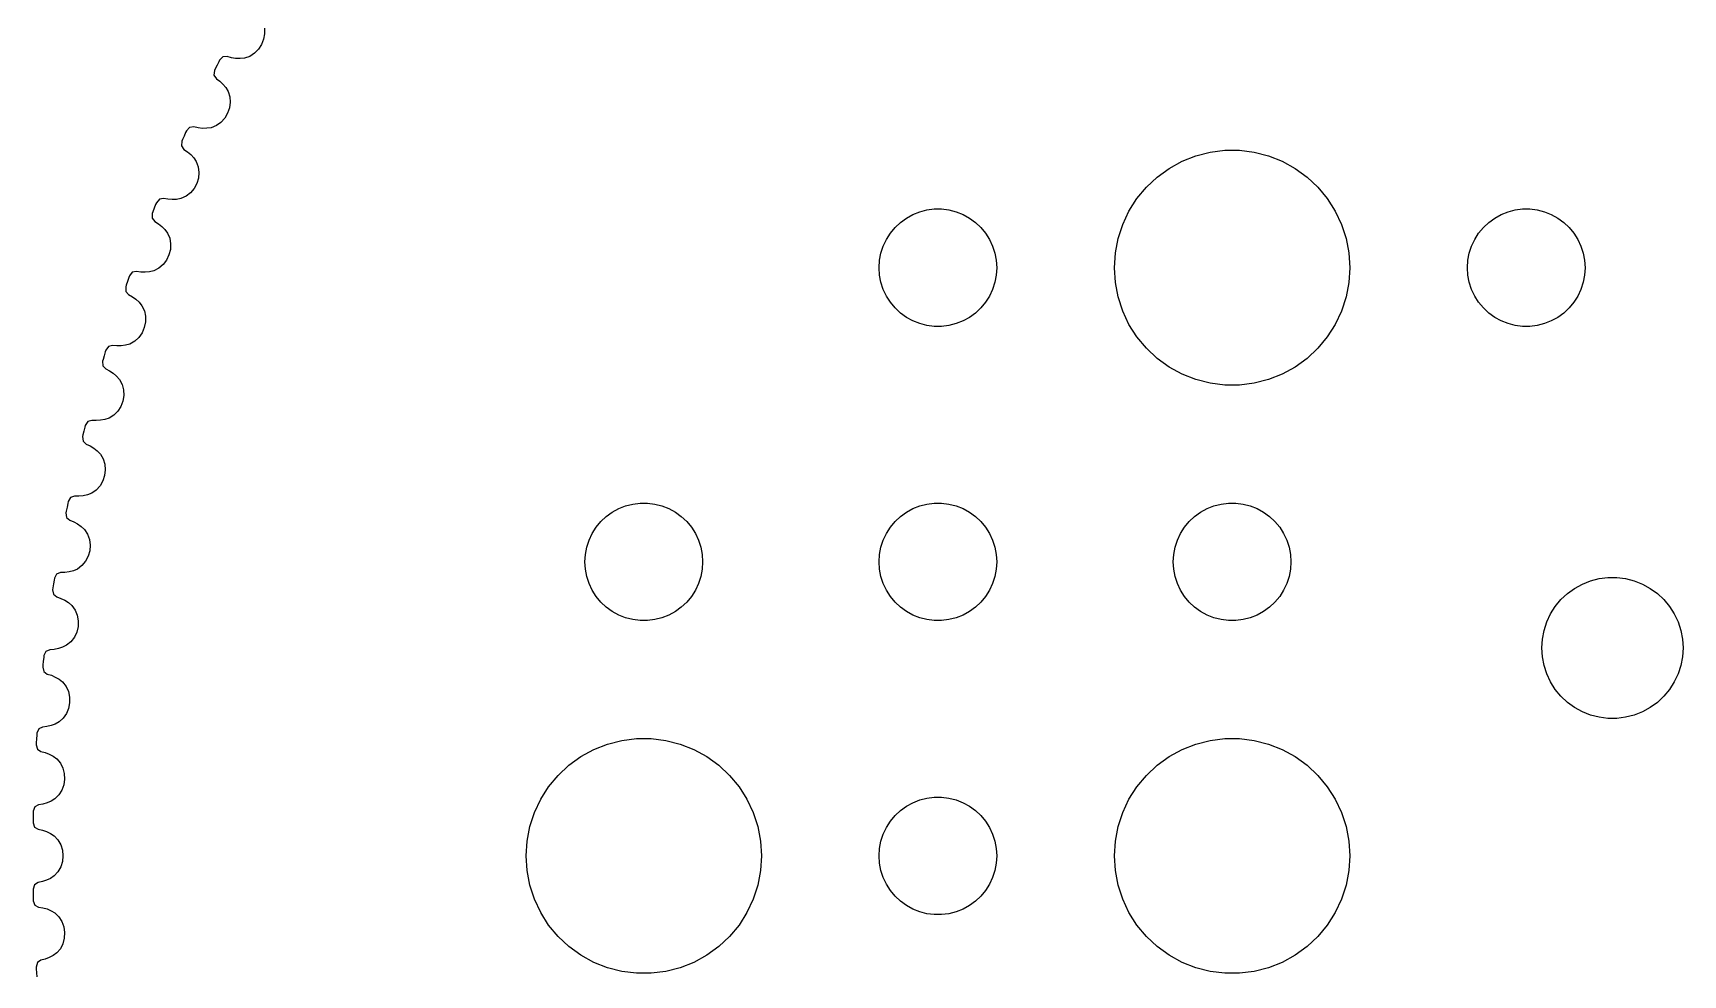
# Model space of a CAD drawing. Header units: metres. Extents: x -45.6 to 45.6, y -45.6 to 45.6.
# Drawn here: x -45.57 to -3.5, y -3.04 to 20.99 of the extents above; entities that cross this region are included whole.
import ezdxf

# ---------------------------------------------------------------- set-up
doc = ezdxf.new("R2010")
doc.units = ezdxf.units.M

msp = doc.modelspace()

# ---------------------------------------------------------------- linework, layer by layer
for p, q in [((-39.6728, 21.1103), (-39.6679, 20.9673)), ((-39.7472, 20.6911), (-39.8266, 20.5698)), ((-39.6934, 20.8257), (-39.7472, 20.6911)), ((-39.6679, 20.9673), (-39.6934, 20.8257)), ((-40.8377, 20.2498), (-40.8818, 20.1607)), ((-40.8164, 20.2927), (-40.8377, 20.2498)), ((-40.7315, 20.3753), (-40.8164, 20.2927)), ((-40.6228, 20.3821), (-40.7315, 20.3753)), ((-40.5167, 20.3521), (-40.6228, 20.3821)), ((-40.4075, 20.3354), (-40.5167, 20.3521)), ((-40.2959, 20.3316), (-40.4075, 20.3354)), ((-40.183, 20.3407), (-40.2959, 20.3316)), ((-40.0479, 20.3897), (-40.183, 20.3407)), ((-39.928, 20.4677), (-40.0479, 20.3897)), ((-39.8266, 20.5698), (-39.928, 20.4677)), ((-40.9467, 20.0284), (-40.9605, 19.9109)), ((-40.9605, 19.9109), (-40.8997, 19.8204)), ((-40.9257, 20.0714), (-40.9467, 20.0284)), ((-40.8818, 20.1607), (-40.9257, 20.0714)), ((-40.8997, 19.8204), (-40.8114, 19.7545)), ((-40.8114, 19.7545), (-40.7316, 19.6781)), ((-40.7316, 19.6781), (-40.6607, 19.5919)), ((-40.6607, 19.5919), (-40.5992, 19.4966)), ((-40.5992, 19.4966), (-40.5558, 19.3597)), ((-40.5558, 19.3597), (-40.5447, 19.2171)), ((-40.6119, 18.9376), (-40.686, 18.813)), ((-40.564, 19.0745), (-40.6119, 18.9376)), ((-40.5447, 19.2171), (-40.564, 19.0745)), ((-41.5815, 18.5792), (-41.6627, 18.493)), ((-41.4732, 18.5907), (-41.5815, 18.5792)), ((-41.3659, 18.5654), (-41.4732, 18.5907)), ((-41.256, 18.5535), (-41.3659, 18.5654)), ((-41.1444, 18.5546), (-41.256, 18.5535)), ((-41.032, 18.5686), (-41.1444, 18.5546)), ((-40.8992, 18.6234), (-41.032, 18.5686)), ((-40.7828, 18.7065), (-40.8992, 18.6234)), ((-40.686, 18.813), (-40.7828, 18.7065)), ((-41.7814, 18.2233), (-41.79, 18.1053)), ((-41.79, 18.1053), (-41.7254, 18.0175)), ((-41.7622, 18.2672), (-41.7814, 18.2233)), ((-41.7223, 18.3582), (-41.7622, 18.2672)), ((-41.6821, 18.4492), (-41.7223, 18.3582)), ((-41.6627, 18.493), (-41.6821, 18.4492)), ((-41.7254, 18.0175), (-41.6342, 17.9556)), ((-41.6342, 17.9556), (-41.5511, 17.8827)), ((-41.5511, 17.8827), (-41.4766, 17.7997)), ((-41.4766, 17.7997), (-41.411, 17.7072)), ((-41.411, 17.7072), (-41.3617, 17.5722)), ((-16.6075, 17.533), (-16.2773, 17.7145)), ((-16.2773, 17.7145), (-15.927, 17.8532)), ((-15.927, 17.8532), (-15.5621, 17.9469)), ((-15.5621, 17.9469), (-15.1884, 17.9941)), ((-15.1884, 17.9941), (-14.8116, 17.9941)), ((-14.8116, 17.9941), (-14.4379, 17.9469)), ((-14.4379, 17.9469), (-14.0729, 17.8532)), ((-14.0729, 17.8532), (-13.7227, 17.7145)), ((-13.7227, 17.7145), (-13.3925, 17.533)), ((-41.3574, 17.287), (-41.3993, 17.1481)), ((-41.3617, 17.5722), (-41.3444, 17.4303)), ((-41.3444, 17.4303), (-41.3574, 17.287)), ((-17.1869, 17.0536), (-16.9123, 17.3115)), ((-16.9123, 17.3115), (-16.6075, 17.533)), ((-13.3925, 17.533), (-13.0877, 17.3115)), ((-13.0877, 17.3115), (-12.8131, 17.0536)), ((-41.5599, 16.9098), (-41.6726, 16.8217)), ((-41.4679, 17.0204), (-41.5599, 16.9098)), ((-41.3993, 17.1481), (-41.4679, 17.0204)), ((-17.427, 16.7634), (-17.1869, 17.0536)), ((-12.8131, 17.0536), (-12.5729, 16.7634)), ((-42.5193, 16.4281), (-42.5365, 16.3835)), ((-42.4834, 16.5209), (-42.5193, 16.4281)), ((-42.4472, 16.6135), (-42.4834, 16.5209)), ((-42.4297, 16.6581), (-42.4472, 16.6135)), ((-42.3523, 16.7478), (-42.4297, 16.6581)), ((-42.2446, 16.764), (-42.3523, 16.7478)), ((-42.1364, 16.7434), (-42.2446, 16.764)), ((-42.026, 16.7362), (-42.1364, 16.7434)), ((-41.9146, 16.7422), (-42.026, 16.7362)), ((-41.8028, 16.7611), (-41.9146, 16.7422)), ((-41.6726, 16.8217), (-41.8028, 16.7611)), ((-23.1387, 16.3572), (-22.9635, 16.4266)), ((-22.9635, 16.4266), (-22.7811, 16.4734)), ((-22.7811, 16.4734), (-22.5942, 16.497)), ((-22.5942, 16.497), (-22.4058, 16.497)), ((-22.4058, 16.497), (-22.2189, 16.4734)), ((-22.2189, 16.4734), (-22.0365, 16.4266)), ((-22.0365, 16.4266), (-21.8613, 16.3572)), ((-17.7893, 16.1044), (-17.6289, 16.4453)), ((-17.6289, 16.4453), (-17.427, 16.7634)), ((-12.5729, 16.7634), (-12.3711, 16.4453)), ((-12.3711, 16.4453), (-12.2107, 16.1044)), ((-8.13866, 16.3572), (-7.96352, 16.4266)), ((-7.96352, 16.4266), (-7.78107, 16.4734)), ((-7.78107, 16.4734), (-7.59418, 16.497)), ((-7.59418, 16.497), (-7.40581, 16.497)), ((-7.40581, 16.497), (-7.21892, 16.4734)), ((-7.21892, 16.4734), (-7.03647, 16.4266)), ((-7.03647, 16.4266), (-6.86133, 16.3572)), ((-42.5365, 16.3835), (-42.54, 16.2652)), ((-42.54, 16.2652), (-42.4716, 16.1803)), ((-42.4716, 16.1803), (-42.3778, 16.1224)), ((-42.3778, 16.1224), (-42.2916, 16.0533)), ((-42.2916, 16.0533), (-42.2135, 15.9736)), ((-23.7135, 15.8817), (-23.5934, 16.0268)), ((-23.5934, 16.0268), (-23.4561, 16.1558)), ((-23.4561, 16.1558), (-23.3037, 16.2665)), ((-23.3037, 16.2665), (-23.1387, 16.3572)), ((-21.8613, 16.3572), (-21.6963, 16.2665)), ((-21.6963, 16.2665), (-21.5439, 16.1558)), ((-21.5439, 16.1558), (-21.4065, 16.0268)), ((-21.4065, 16.0268), (-21.2865, 15.8817)), ((-17.9057, 15.7461), (-17.7893, 16.1044)), ((-12.2107, 16.1044), (-12.0942, 15.7461)), ((-8.71352, 15.8817), (-8.59344, 16.0268)), ((-8.59344, 16.0268), (-8.45613, 16.1558)), ((-8.45613, 16.1558), (-8.30373, 16.2665)), ((-8.30373, 16.2665), (-8.13866, 16.3572)), ((-6.86133, 16.3572), (-6.69626, 16.2665)), ((-6.69626, 16.2665), (-6.54385, 16.1558)), ((-6.54385, 16.1558), (-6.40654, 16.0268)), ((-6.40654, 16.0268), (-6.28647, 15.8817)), ((-42.2135, 15.9736), (-42.1439, 15.884)), ((-42.1439, 15.884), (-42.0888, 15.7513)), ((-42.0888, 15.7513), (-42.0653, 15.6102)), ((-42.0653, 15.6102), (-42.0721, 15.4665)), ((-23.8947, 15.5522), (-23.8145, 15.7226)), ((-23.8145, 15.7226), (-23.7135, 15.8817)), ((-21.2865, 15.8817), (-21.1855, 15.7226)), ((-21.1855, 15.7226), (-21.1053, 15.5522)), ((-17.9763, 15.376), (-17.9057, 15.7461)), ((-12.0942, 15.7461), (-12.0237, 15.376)), ((-8.89465, 15.5522), (-8.81445, 15.7226)), ((-8.81445, 15.7226), (-8.71352, 15.8817)), ((-6.28647, 15.8817), (-6.18553, 15.7226)), ((-6.18553, 15.7226), (-6.10533, 15.5522)), ((-42.1708, 15.1954), (-42.258, 15.0809)), ((-42.1079, 15.326), (-42.1708, 15.1954)), ((-42.0721, 15.4665), (-42.1079, 15.326)), ((-24, 15), (-23.9882, 15.188)), ((-23.9882, 15.188), (-23.9529, 15.373)), ((-23.9529, 15.373), (-23.8947, 15.5522)), ((-21.1053, 15.5522), (-21.0471, 15.373)), ((-21.0471, 15.373), (-21.0118, 15.188)), ((-21.0118, 15.188), (-21, 15)), ((-18, 15), (-17.9763, 15.376)), ((-12.0237, 15.376), (-12, 15)), ((-9, 15), (-8.98816, 15.188)), ((-8.98816, 15.188), (-8.95287, 15.373)), ((-8.95287, 15.373), (-8.89465, 15.5522)), ((-6.10533, 15.5522), (-6.04712, 15.373)), ((-6.04712, 15.373), (-6.01183, 15.188)), ((-6.01183, 15.188), (-6, 15)), ((-43.1315, 14.7462), (-43.1636, 14.6521)), ((-43.116, 14.7914), (-43.1315, 14.7462)), ((-43.0425, 14.8844), (-43.116, 14.7914)), ((-42.9356, 14.9053), (-43.0425, 14.8844)), ((-42.8266, 14.8895), (-42.9356, 14.9053)), ((-42.7161, 14.8872), (-42.8266, 14.8895)), ((-42.605, 14.898), (-42.7161, 14.8872)), ((-42.4942, 14.9218), (-42.605, 14.898)), ((-42.3667, 14.988), (-42.4942, 14.9218)), ((-42.258, 15.0809), (-42.3667, 14.988)), ((-23.9882, 14.812), (-24, 15)), ((-23.9529, 14.627), (-23.9882, 14.812)), ((-21.0118, 14.812), (-21.0471, 14.627)), ((-21, 15), (-21.0118, 14.812)), ((-17.9763, 14.624), (-18, 15)), ((-12, 15), (-12.0237, 14.624)), ((-8.98816, 14.812), (-9, 15)), ((-8.95287, 14.627), (-8.98816, 14.812)), ((-6.01183, 14.812), (-6.04712, 14.627)), ((-6, 15), (-6.01183, 14.812)), ((-43.1954, 14.5578), (-43.2106, 14.5125)), ((-43.2106, 14.5125), (-43.209, 14.3941)), ((-43.209, 14.3941), (-43.1369, 14.3123)), ((-43.1636, 14.6521), (-43.1954, 14.5578)), ((-43.1369, 14.3123), (-43.0407, 14.2586)), ((-23.8947, 14.4478), (-23.9529, 14.627)), ((-23.8145, 14.2774), (-23.8947, 14.4478)), ((-21.1053, 14.4478), (-21.1855, 14.2774)), ((-21.0471, 14.627), (-21.1053, 14.4478)), ((-17.9057, 14.2539), (-17.9763, 14.624)), ((-12.0237, 14.624), (-12.0942, 14.2539)), ((-8.89465, 14.4478), (-8.95287, 14.627)), ((-8.81445, 14.2774), (-8.89465, 14.4478)), ((-6.10533, 14.4478), (-6.18553, 14.2774)), ((-6.04712, 14.627), (-6.10533, 14.4478)), ((-43.0407, 14.2586), (-42.9516, 14.1933)), ((-42.9516, 14.1933), (-42.8701, 14.117)), ((-42.8701, 14.117), (-42.7967, 14.0306)), ((-42.7967, 14.0306), (-42.7358, 13.9004)), ((-42.7358, 13.9004), (-42.7062, 13.7605)), ((-23.7135, 14.1183), (-23.8145, 14.2774)), ((-23.5934, 13.9732), (-23.7135, 14.1183)), ((-23.4561, 13.8442), (-23.5934, 13.9732)), ((-21.4065, 13.9732), (-21.5439, 13.8442)), ((-21.2865, 14.1183), (-21.4065, 13.9732)), ((-21.1855, 14.2774), (-21.2865, 14.1183)), ((-17.7893, 13.8956), (-17.9057, 14.2539)), ((-17.6289, 13.5547), (-17.7893, 13.8956)), ((-12.2107, 13.8956), (-12.3711, 13.5547)), ((-12.0942, 14.2539), (-12.2107, 13.8956)), ((-8.71352, 14.1183), (-8.81445, 14.2774)), ((-8.59344, 13.9732), (-8.71352, 14.1183)), ((-8.45613, 13.8442), (-8.59344, 13.9732)), ((-6.40654, 13.9732), (-6.54385, 13.8442)), ((-6.28647, 14.1183), (-6.40654, 13.9732)), ((-6.18553, 14.2774), (-6.28647, 14.1183)), ((-42.7363, 13.4747), (-42.7935, 13.3414)), ((-42.7067, 13.6167), (-42.7363, 13.4747)), ((-42.7062, 13.7605), (-42.7067, 13.6167)), ((-23.3037, 13.7335), (-23.4561, 13.8442)), ((-23.1387, 13.6427), (-23.3037, 13.7335)), ((-22.9635, 13.5734), (-23.1387, 13.6427)), ((-22.7811, 13.5266), (-22.9635, 13.5734)), ((-22.5942, 13.5029), (-22.7811, 13.5266)), ((-22.4058, 13.5029), (-22.5942, 13.5029)), ((-22.2189, 13.5266), (-22.4058, 13.5029)), ((-22.0365, 13.5734), (-22.2189, 13.5266)), ((-21.8613, 13.6427), (-22.0365, 13.5734)), ((-21.6963, 13.7335), (-21.8613, 13.6427)), ((-21.5439, 13.8442), (-21.6963, 13.7335)), ((-17.427, 13.2366), (-17.6289, 13.5547)), ((-12.3711, 13.5547), (-12.5729, 13.2366)), ((-8.30373, 13.7335), (-8.45613, 13.8442)), ((-8.13866, 13.6427), (-8.30373, 13.7335)), ((-7.96352, 13.5734), (-8.13866, 13.6427)), ((-7.78107, 13.5266), (-7.96352, 13.5734)), ((-7.59418, 13.5029), (-7.78107, 13.5266)), ((-7.40581, 13.5029), (-7.59418, 13.5029)), ((-7.21892, 13.5266), (-7.40581, 13.5029)), ((-7.03647, 13.5734), (-7.21892, 13.5266)), ((-6.86133, 13.6427), (-7.03647, 13.5734)), ((-6.69626, 13.7335), (-6.86133, 13.6427)), ((-6.54385, 13.8442), (-6.69626, 13.7335)), ((-43.1046, 13.054), (-43.2142, 13.0254)), ((-42.9801, 13.1257), (-43.1046, 13.054)), ((-42.8756, 13.2233), (-42.9801, 13.1257)), ((-42.7935, 13.3414), (-42.8756, 13.2233)), ((-17.1869, 12.9464), (-17.427, 13.2366)), ((-12.5729, 13.2366), (-12.8131, 12.9464)), ((-43.7893, 12.6598), (-43.8026, 12.6138)), ((-43.7616, 12.7553), (-43.7893, 12.6598)), ((-43.7337, 12.8508), (-43.7616, 12.7553)), ((-43.7201, 12.8967), (-43.7337, 12.8508)), ((-43.6508, 12.9928), (-43.7201, 12.8967)), ((-43.5449, 13.0183), (-43.6508, 12.9928)), ((-43.4353, 13.0072), (-43.5449, 13.0183)), ((-43.3248, 13.0097), (-43.4353, 13.0072)), ((-43.2142, 13.0254), (-43.3248, 13.0097)), ((-16.9123, 12.6884), (-17.1869, 12.9464)), ((-16.6075, 12.467), (-16.9123, 12.6884)), ((-13.0877, 12.6884), (-13.3925, 12.467)), ((-12.8131, 12.9464), (-13.0877, 12.6884)), ((-43.8026, 12.6138), (-43.7957, 12.4957)), ((-43.7957, 12.4957), (-43.7202, 12.4171)), ((-43.7202, 12.4171), (-43.6217, 12.3676)), ((-43.6217, 12.3676), (-43.5298, 12.3062)), ((-43.5298, 12.3062), (-43.4451, 12.2336)), ((-43.4451, 12.2336), (-43.368, 12.1505)), ((-16.2773, 12.2855), (-16.6075, 12.467)), ((-15.927, 12.1468), (-16.2773, 12.2855)), ((-13.7227, 12.2855), (-14.0729, 12.1468)), ((-13.3925, 12.467), (-13.7227, 12.2855)), ((-43.368, 12.1505), (-43.3015, 12.0231)), ((-43.3015, 12.0231), (-43.2657, 11.8846)), ((-43.2657, 11.8846), (-43.26, 11.7409)), ((-15.5621, 12.0531), (-15.927, 12.1468)), ((-15.1884, 12.0059), (-15.5621, 12.0531)), ((-14.8116, 12.0059), (-15.1884, 12.0059)), ((-14.4379, 12.0531), (-14.8116, 12.0059)), ((-14.0729, 12.1468), (-14.4379, 12.0531)), ((-43.3347, 11.4621), (-43.4115, 11.3405)), ((-43.2834, 11.5977), (-43.3347, 11.4621)), ((-43.26, 11.7409), (-43.2834, 11.5977)), ((-44.241, 10.9774), (-44.2526, 10.9309)), ((-44.176, 11.0764), (-44.241, 10.9774)), ((-44.0713, 11.1066), (-44.176, 11.0764)), ((-43.9613, 11.1003), (-44.0713, 11.1066)), ((-43.851, 11.1076), (-43.9613, 11.1003)), ((-43.7413, 11.1281), (-43.851, 11.1076)), ((-43.633, 11.1613), (-43.7413, 11.1281)), ((-43.5117, 11.2384), (-43.633, 11.1613)), ((-43.4115, 11.3405), (-43.5117, 11.2384)), ((-44.2999, 10.7377), (-44.3111, 10.6912)), ((-44.3111, 10.6912), (-44.2991, 10.5734)), ((-44.2763, 10.8343), (-44.2999, 10.7377)), ((-44.2991, 10.5734), (-44.2202, 10.4982)), ((-44.2526, 10.9309), (-44.2763, 10.8343)), ((-44.2202, 10.4982), (-44.1197, 10.4531)), ((-44.1197, 10.4531), (-44.0252, 10.3958)), ((-44.0252, 10.3958), (-43.9373, 10.3269)), ((-43.9373, 10.3269), (-43.8567, 10.2472)), ((-43.8567, 10.2472), (-43.7847, 10.1229)), ((-43.7847, 10.1229), (-43.743, 9.98607)), ((-43.7481, 9.69872), (-43.7934, 9.56096)), ((-43.731, 9.84271), (-43.7481, 9.69872)), ((-43.743, 9.98607), (-43.731, 9.84271)), ((-43.9605, 9.32977), (-44.0783, 9.24748)), ((-43.8649, 9.43611), (-43.9605, 9.32977)), ((-43.7934, 9.56096), (-43.8649, 9.43611)), ((-44.7068, 8.89272), (-44.7261, 8.79517)), ((-44.6873, 8.99023), (-44.7068, 8.89272)), ((-44.6778, 9.03714), (-44.6873, 8.99023)), ((-44.6171, 9.13893), (-44.6778, 9.03714)), ((-44.5138, 9.17361), (-44.6171, 9.13893)), ((-44.4037, 9.17212), (-44.5138, 9.17361)), ((-44.2938, 9.18423), (-44.4037, 9.17212)), ((-44.1851, 9.2095), (-44.2938, 9.18423)), ((-44.0783, 9.24748), (-44.1851, 9.2095)), ((-30.8037, 8.76648), (-30.6387, 8.85724)), ((-30.6387, 8.85724), (-30.4635, 8.92657)), ((-30.4635, 8.92657), (-30.2811, 8.97342)), ((-30.2811, 8.97342), (-30.0942, 8.99704)), ((-30.0942, 8.99704), (-29.9058, 8.99704)), ((-29.9058, 8.99704), (-29.7189, 8.97342)), ((-29.7189, 8.97342), (-29.5365, 8.92657)), ((-29.5365, 8.92657), (-29.3613, 8.85724)), ((-29.3613, 8.85724), (-29.1963, 8.76648)), ((-23.3037, 8.76648), (-23.1387, 8.85724)), ((-23.1387, 8.85724), (-22.9635, 8.92657)), ((-22.9635, 8.92657), (-22.7811, 8.97342)), ((-22.7811, 8.97342), (-22.5942, 8.99704)), ((-22.5942, 8.99704), (-22.4058, 8.99704)), ((-22.4058, 8.99704), (-22.2189, 8.97342)), ((-22.2189, 8.97342), (-22.0365, 8.92657)), ((-22.0365, 8.92657), (-21.8613, 8.85724)), ((-21.8613, 8.85724), (-21.6963, 8.76648)), ((-15.8037, 8.76648), (-15.6387, 8.85724)), ((-15.6387, 8.85724), (-15.4635, 8.92657)), ((-15.4635, 8.92657), (-15.2811, 8.97342)), ((-15.2811, 8.97342), (-15.0942, 8.99704)), ((-15.0942, 8.99704), (-14.9058, 8.99704)), ((-14.9058, 8.99704), (-14.7189, 8.97342)), ((-14.7189, 8.97342), (-14.5365, 8.92657)), ((-14.5365, 8.92657), (-14.3613, 8.85724)), ((-14.3613, 8.85724), (-14.1963, 8.76648)), ((-44.7261, 8.79517), (-44.7352, 8.7482)), ((-44.7352, 8.7482), (-44.7181, 8.63109)), ((-44.7181, 8.63109), (-44.636, 8.55939)), ((-44.636, 8.55939), (-44.5336, 8.51865)), ((-44.5336, 8.51865), (-44.4368, 8.46552)), ((-44.4368, 8.46552), (-44.346, 8.40057)), ((-31.2135, 8.38167), (-31.0934, 8.52681)), ((-31.0934, 8.52681), (-30.9561, 8.65576)), ((-30.9561, 8.65576), (-30.8037, 8.76648)), ((-29.1963, 8.76648), (-29.0439, 8.65576)), ((-29.0439, 8.65576), (-28.9065, 8.52681)), ((-28.9065, 8.52681), (-28.7865, 8.38167)), ((-23.7135, 8.38167), (-23.5934, 8.52681)), ((-23.5934, 8.52681), (-23.4561, 8.65576)), ((-23.4561, 8.65576), (-23.3037, 8.76648)), ((-21.6963, 8.76648), (-21.5439, 8.65576)), ((-21.5439, 8.65576), (-21.4065, 8.52681)), ((-21.4065, 8.52681), (-21.2865, 8.38167)), ((-16.2135, 8.38167), (-16.0934, 8.52681)), ((-16.0934, 8.52681), (-15.9561, 8.65576)), ((-15.9561, 8.65576), (-15.8037, 8.76648)), ((-14.1963, 8.76648), (-14.0439, 8.65576)), ((-14.0439, 8.65576), (-13.9065, 8.52681)), ((-13.9065, 8.52681), (-13.7865, 8.38167)), ((-44.346, 8.40057), (-44.2619, 8.32446)), ((-44.2619, 8.32446), (-44.1846, 8.20337)), ((-44.1846, 8.20337), (-44.1369, 8.06853)), ((-44.1369, 8.06853), (-44.1187, 7.92583)), ((-31.4529, 7.87303), (-31.3947, 8.05219)), ((-31.3947, 8.05219), (-31.3145, 8.22263)), ((-31.3145, 8.22263), (-31.2135, 8.38167)), ((-28.7865, 8.38167), (-28.6855, 8.22263)), ((-28.6855, 8.22263), (-28.6053, 8.05219)), ((-28.6053, 8.05219), (-28.5471, 7.87303)), ((-23.9529, 7.87303), (-23.8947, 8.05219)), ((-23.8947, 8.05219), (-23.8145, 8.22263)), ((-23.8145, 8.22263), (-23.7135, 8.38167)), ((-21.2865, 8.38167), (-21.1855, 8.22263)), ((-21.1855, 8.22263), (-21.1053, 8.05219)), ((-21.1053, 8.05219), (-21.0471, 7.87303)), ((-16.4529, 7.87303), (-16.3947, 8.05219)), ((-16.3947, 8.05219), (-16.3145, 8.22263)), ((-16.3145, 8.22263), (-16.2135, 8.38167)), ((-13.7865, 8.38167), (-13.6855, 8.22263)), ((-13.6855, 8.22263), (-13.6053, 8.05219)), ((-13.6053, 8.05219), (-13.5471, 7.87303)), ((-44.1688, 7.64162), (-44.2347, 7.51378)), ((-44.1295, 7.78122), (-44.1688, 7.64162)), ((-44.1187, 7.92583), (-44.1295, 7.78122)), ((-31.5, 7.5), (-31.4882, 7.68799)), ((-31.4882, 7.68799), (-31.4529, 7.87303)), ((-28.5471, 7.87303), (-28.5118, 7.68799)), ((-28.5118, 7.68799), (-28.5, 7.5)), ((-24, 7.5), (-23.9882, 7.68799)), ((-23.9882, 7.68799), (-23.9529, 7.87303)), ((-21.0471, 7.87303), (-21.0118, 7.68799)), ((-21.0118, 7.68799), (-21, 7.5)), ((-16.5, 7.5), (-16.4882, 7.68799)), ((-16.4882, 7.68799), (-16.4529, 7.87303)), ((-13.5471, 7.87303), (-13.5118, 7.68799)), ((-13.5118, 7.68799), (-13.5, 7.5)), ((-44.9733, 7.18407), (-45.0294, 7.07971)), ((-44.8716, 7.22322), (-44.9733, 7.18407)), ((-44.7615, 7.22653), (-44.8716, 7.22322)), ((-44.6522, 7.24342), (-44.7615, 7.22653)), ((-44.5447, 7.27341), (-44.6522, 7.24342)), ((-44.4397, 7.31601), (-44.5447, 7.27341)), ((-44.3257, 7.40337), (-44.4397, 7.31601)), ((-44.2347, 7.51378), (-44.3257, 7.40337)), ((-31.4882, 7.312), (-31.5, 7.5)), ((-31.4529, 7.12695), (-31.4882, 7.312)), ((-28.5118, 7.312), (-28.5471, 7.12695)), ((-28.5, 7.5), (-28.5118, 7.312)), ((-23.9882, 7.312), (-24, 7.5)), ((-23.9529, 7.12695), (-23.9882, 7.312)), ((-21.0118, 7.312), (-21.0471, 7.12695)), ((-21, 7.5), (-21.0118, 7.312)), ((-16.4882, 7.312), (-16.5, 7.5)), ((-16.4529, 7.12695), (-16.4882, 7.312)), ((-13.5118, 7.312), (-13.5471, 7.12695)), ((-13.5, 7.5), (-13.5118, 7.312)), ((-45.0671, 6.83588), (-45.0742, 6.78856)), ((-45.0742, 6.78856), (-45.052, 6.67229)), ((-45.0521, 6.93417), (-45.0671, 6.83588)), ((-45.0369, 7.03244), (-45.0521, 6.93417)), ((-45.0294, 7.07971), (-45.0369, 7.03244)), ((-31.3947, 6.9478), (-31.4529, 7.12695)), ((-31.3145, 6.77736), (-31.3947, 6.9478)), ((-31.2135, 6.61832), (-31.3145, 6.77736)), ((-28.6855, 6.77736), (-28.7865, 6.61832)), ((-28.6053, 6.9478), (-28.6855, 6.77736)), ((-28.5471, 7.12695), (-28.6053, 6.9478)), ((-23.8947, 6.9478), (-23.9529, 7.12695)), ((-23.8145, 6.77736), (-23.8947, 6.9478)), ((-23.7135, 6.61832), (-23.8145, 6.77736)), ((-21.1855, 6.77736), (-21.2865, 6.61832)), ((-21.1053, 6.9478), (-21.1855, 6.77736)), ((-21.0471, 7.12695), (-21.1053, 6.9478)), ((-16.3947, 6.9478), (-16.4529, 7.12695)), ((-16.3145, 6.77736), (-16.3947, 6.9478)), ((-16.2135, 6.61832), (-16.3145, 6.77736)), ((-13.6855, 6.77736), (-13.7865, 6.61832)), ((-13.6053, 6.9478), (-13.6855, 6.77736)), ((-13.5471, 7.12695), (-13.6053, 6.9478)), ((-6.45035, 6.68991), (-6.26749, 6.82278)), ((-6.26749, 6.82278), (-6.0694, 6.93169)), ((-6.0694, 6.93169), (-5.85922, 7.01489)), ((-5.85922, 7.01489), (-5.64027, 7.07111)), ((-5.64027, 7.07111), (-5.41602, 7.09944)), ((-5.41602, 7.09944), (-5.18997, 7.09944)), ((-5.18997, 7.09944), (-4.96571, 7.07111)), ((-4.96571, 7.07111), (-4.74677, 7.01489)), ((-4.74677, 7.01489), (-4.53659, 6.93169)), ((-4.53659, 6.93169), (-4.3385, 6.82278)), ((-4.3385, 6.82278), (-4.15562, 6.68991)), ((-45.052, 6.67229), (-44.9669, 6.60425)), ((-44.9669, 6.60425), (-44.8628, 6.56801)), ((-44.8628, 6.56801), (-44.7637, 6.51915)), ((-44.7637, 6.51915), (-44.6702, 6.45824)), ((-44.6702, 6.45824), (-44.5829, 6.38586)), ((-44.5829, 6.38586), (-44.5004, 6.26825)), ((-31.0934, 6.47318), (-31.2135, 6.61832)), ((-30.9561, 6.34422), (-31.0934, 6.47318)), ((-30.8037, 6.23351), (-30.9561, 6.34422)), ((-29.0439, 6.34422), (-29.1963, 6.23351)), ((-28.9065, 6.47318), (-29.0439, 6.34422)), ((-28.7865, 6.61832), (-28.9065, 6.47318)), ((-23.5934, 6.47318), (-23.7135, 6.61832)), ((-23.4561, 6.34422), (-23.5934, 6.47318)), ((-23.3037, 6.23351), (-23.4561, 6.34422)), ((-21.5439, 6.34422), (-21.6963, 6.23351)), ((-21.4065, 6.47318), (-21.5439, 6.34422)), ((-21.2865, 6.61832), (-21.4065, 6.47318)), ((-16.0934, 6.47318), (-16.2135, 6.61832)), ((-15.9561, 6.34422), (-16.0934, 6.47318)), ((-15.8037, 6.23351), (-15.9561, 6.34422)), ((-14.0439, 6.34422), (-14.1963, 6.23351)), ((-13.9065, 6.47318), (-14.0439, 6.34422)), ((-13.7865, 6.61832), (-13.9065, 6.47318)), ((-6.88034, 6.17015), (-6.75922, 6.36101)), ((-6.75922, 6.36101), (-6.61514, 6.53517)), ((-6.61514, 6.53517), (-6.45035, 6.68991)), ((-4.15562, 6.68991), (-3.99084, 6.53517)), ((-3.99084, 6.53517), (-3.84676, 6.36101)), ((-3.84676, 6.36101), (-3.72565, 6.17015)), ((-44.5004, 6.26825), (-44.4469, 6.13562)), ((-44.4469, 6.13562), (-44.4224, 5.99385)), ((-44.4224, 5.99385), (-44.4269, 5.84891)), ((-30.6387, 6.14275), (-30.8037, 6.23351)), ((-30.4635, 6.07341), (-30.6387, 6.14275)), ((-30.2811, 6.02657), (-30.4635, 6.07341)), ((-30.0942, 6.00294), (-30.2811, 6.02657)), ((-29.9058, 6.00294), (-30.0942, 6.00294)), ((-29.7189, 6.02657), (-29.9058, 6.00294)), ((-29.5365, 6.07341), (-29.7189, 6.02657)), ((-29.3613, 6.14275), (-29.5365, 6.07341)), ((-29.1963, 6.23351), (-29.3613, 6.14275)), ((-23.1387, 6.14275), (-23.3037, 6.23351)), ((-22.9635, 6.07341), (-23.1387, 6.14275)), ((-22.7811, 6.02657), (-22.9635, 6.07341)), ((-22.5942, 6.00294), (-22.7811, 6.02657)), ((-22.4058, 6.00294), (-22.5942, 6.00294)), ((-22.2189, 6.02657), (-22.4058, 6.00294)), ((-22.0365, 6.07341), (-22.2189, 6.02657)), ((-21.8613, 6.14275), (-22.0365, 6.07341)), ((-21.6963, 6.23351), (-21.8613, 6.14275)), ((-15.6387, 6.14275), (-15.8037, 6.23351)), ((-15.4635, 6.07341), (-15.6387, 6.14275)), ((-15.2811, 6.02657), (-15.4635, 6.07341)), ((-15.0942, 6.00294), (-15.2811, 6.02657)), ((-14.9058, 6.00294), (-15.0942, 6.00294)), ((-14.7189, 6.02657), (-14.9058, 6.00294)), ((-14.5365, 6.07341), (-14.7189, 6.02657)), ((-14.3613, 6.14275), (-14.5365, 6.07341)), ((-14.1963, 6.23351), (-14.3613, 6.14275)), ((-7.04645, 5.75064), (-6.97659, 5.96562)), ((-6.97659, 5.96562), (-6.88034, 6.17015)), ((-3.72565, 6.17015), (-3.62939, 5.96562)), ((-3.62939, 5.96562), (-3.55954, 5.75064)), ((-44.5204, 5.57713), (-44.6064, 5.46286)), ((-44.4601, 5.70773), (-44.5204, 5.57713)), ((-44.4269, 5.84891), (-44.4601, 5.70773)), ((-7.103, 5.30299), (-7.08879, 5.52859)), ((-7.08879, 5.52859), (-7.04645, 5.75064)), ((-3.55954, 5.75064), (-3.51718, 5.52859)), ((-3.51718, 5.52859), (-3.50299, 5.30299)), ((-45.3008, 5.06128), (-45.3117, 4.96243)), ((-45.2954, 5.10883), (-45.3008, 5.06128)), ((-45.2438, 5.21552), (-45.2954, 5.10883)), ((-45.144, 5.25906), (-45.2438, 5.21552)), ((-45.0341, 5.26718), (-45.144, 5.25906)), ((-44.9257, 5.28882), (-45.0341, 5.26718)), ((-44.8196, 5.32347), (-44.9257, 5.28882)), ((-44.7166, 5.37062), (-44.8196, 5.32347)), ((-44.6064, 5.46286), (-44.7166, 5.37062)), ((-7.08879, 5.07739), (-7.103, 5.30299)), ((-7.04645, 4.85535), (-7.08879, 5.07739)), ((-3.51718, 5.07739), (-3.55954, 4.85535)), ((-3.50299, 5.30299), (-3.51718, 5.07739)), ((-45.3224, 4.86357), (-45.3275, 4.81598)), ((-45.3275, 4.81598), (-45.3002, 4.70079)), ((-45.3117, 4.96243), (-45.3224, 4.86357)), ((-45.3002, 4.70079), (-45.2122, 4.63652)), ((-45.2122, 4.63652), (-45.1066, 4.60487)), ((-6.97659, 4.64037), (-7.04645, 4.85535)), ((-6.88034, 4.43584), (-6.97659, 4.64037)), ((-3.62939, 4.64037), (-3.72565, 4.43584)), ((-3.55954, 4.85535), (-3.62939, 4.64037)), ((-45.1066, 4.60487), (-45.0055, 4.56038)), ((-45.0055, 4.56038), (-44.9094, 4.5036)), ((-44.9094, 4.5036), (-44.819, 4.4351)), ((-44.819, 4.4351), (-44.7314, 4.32121)), ((-44.7314, 4.32121), (-44.6722, 4.19102)), ((-6.75922, 4.24498), (-6.88034, 4.43584)), ((-6.61514, 4.0708), (-6.75922, 4.24498)), ((-3.84676, 4.24498), (-3.99084, 4.0708)), ((-3.72565, 4.43584), (-3.84676, 4.24498)), ((-44.6722, 4.19102), (-44.6416, 4.05048)), ((-44.6398, 3.90547), (-44.6667, 3.76299)), ((-44.6416, 4.05048), (-44.6398, 3.90547)), ((-6.45035, 3.91606), (-6.61514, 4.0708)), ((-6.26749, 3.7832), (-6.45035, 3.91606)), ((-4.15562, 3.91606), (-4.3385, 3.7832)), ((-3.99084, 4.0708), (-4.15562, 3.91606)), ((-44.9082, 3.41499), (-45.0091, 3.3634)), ((-44.8022, 3.51196), (-44.9082, 3.41499)), ((-44.7213, 3.62987), (-44.8022, 3.51196)), ((-44.6667, 3.76299), (-44.7213, 3.62987)), ((-6.0694, 3.6743), (-6.26749, 3.7832)), ((-5.85922, 3.59109), (-6.0694, 3.6743)), ((-5.64027, 3.53488), (-5.85922, 3.59109)), ((-5.41602, 3.50655), (-5.64027, 3.53488)), ((-5.18997, 3.50655), (-5.41602, 3.50655)), ((-4.96571, 3.53488), (-5.18997, 3.50655)), ((-4.74677, 3.59109), (-4.96571, 3.53488)), ((-4.53659, 3.6743), (-4.74677, 3.59109)), ((-4.3385, 3.7832), (-4.53659, 3.6743)), ((-45.485, 2.98123), (-45.4914, 2.882)), ((-45.4784, 3.08046), (-45.485, 2.98123)), ((-45.4751, 3.1282), (-45.4784, 3.08046)), ((-45.4283, 3.23705), (-45.4751, 3.1282)), ((-45.3304, 3.28491), (-45.4283, 3.23705)), ((-45.221, 3.29781), (-45.3304, 3.28491)), ((-45.1136, 3.32416), (-45.221, 3.29781)), ((-45.0091, 3.3634), (-45.1136, 3.32416)), ((-30.927, 2.85316), (-30.5621, 2.94685)), ((-30.5621, 2.94685), (-30.1884, 2.99408)), ((-30.1884, 2.99408), (-29.8116, 2.99408)), ((-29.8116, 2.99408), (-29.4379, 2.94685)), ((-29.4379, 2.94685), (-29.0729, 2.85316)), ((-15.927, 2.85316), (-15.5621, 2.94685)), ((-15.5621, 2.94685), (-15.1884, 2.99408)), ((-15.1884, 2.99408), (-14.8116, 2.99408)), ((-14.8116, 2.99408), (-14.4379, 2.94685)), ((-14.4379, 2.94685), (-14.0729, 2.85316)), ((-45.4914, 2.882), (-45.4944, 2.83424)), ((-45.4944, 2.83424), (-45.4621, 2.72035)), ((-45.4621, 2.72035), (-45.3714, 2.65999)), ((-45.3714, 2.65999), (-45.2646, 2.63297)), ((-45.2646, 2.63297), (-45.1616, 2.59293)), ((-45.1616, 2.59293), (-45.0631, 2.54041)), ((-45.0631, 2.54041), (-44.9698, 2.47591)), ((-31.9123, 2.31154), (-31.6075, 2.53297)), ((-31.6075, 2.53297), (-31.2773, 2.71448)), ((-31.2773, 2.71448), (-30.927, 2.85316)), ((-29.0729, 2.85316), (-28.7227, 2.71448)), ((-28.7227, 2.71448), (-28.3925, 2.53297)), ((-28.3925, 2.53297), (-28.0877, 2.31154)), ((-16.9123, 2.31154), (-16.6075, 2.53297)), ((-16.6075, 2.53297), (-16.2773, 2.71448)), ((-16.2773, 2.71448), (-15.927, 2.85316)), ((-14.0729, 2.85316), (-13.7227, 2.71448)), ((-13.7227, 2.71448), (-13.3925, 2.53297)), ((-13.3925, 2.53297), (-13.0877, 2.31154)), ((-44.9698, 2.47591), (-44.8773, 2.36594)), ((-44.8773, 2.36594), (-44.8125, 2.23846)), ((-44.8125, 2.23846), (-44.7758, 2.09938)), ((-32.1869, 2.05363), (-31.9123, 2.31154)), ((-28.0877, 2.31154), (-27.8131, 2.05363)), ((-17.1869, 2.05363), (-16.9123, 2.31154)), ((-13.0877, 2.31154), (-12.8131, 2.05363)), ((-44.7883, 1.81107), (-44.8371, 1.6757)), ((-44.7676, 1.95459), (-44.7883, 1.81107)), ((-44.7758, 2.09938), (-44.7676, 1.95459)), ((-32.6289, 1.44525), (-32.427, 1.76335)), ((-32.427, 1.76335), (-32.1869, 2.05363)), ((-27.8131, 2.05363), (-27.5729, 1.76335)), ((-27.5729, 1.76335), (-27.3711, 1.44525)), ((-17.6289, 1.44525), (-17.427, 1.76335)), ((-17.427, 1.76335), (-17.1869, 2.05363)), ((-12.8131, 2.05363), (-12.5729, 1.76335)), ((-12.5729, 1.76335), (-12.3711, 1.44525)), ((-45.4306, 1.3045), (-45.5262, 1.25241)), ((-45.3218, 1.32216), (-45.4306, 1.3045)), ((-45.2157, 1.35316), (-45.3218, 1.32216)), ((-45.113, 1.39693), (-45.2157, 1.35316)), ((-45.0145, 1.45288), (-45.113, 1.39693)), ((-44.9128, 1.55437), (-45.0145, 1.45288)), ((-44.8371, 1.6757), (-44.9128, 1.55437)), ((-32.7893, 1.10437), (-32.6289, 1.44525)), ((-27.3711, 1.44525), (-27.2107, 1.10437)), ((-23.4561, 1.15576), (-23.3037, 1.26648)), ((-23.3037, 1.26648), (-23.1387, 1.35724)), ((-23.1387, 1.35724), (-22.9635, 1.42657)), ((-22.9635, 1.42657), (-22.7811, 1.47342)), ((-22.7811, 1.47342), (-22.5942, 1.49704)), ((-22.5942, 1.49704), (-22.4058, 1.49704)), ((-22.4058, 1.49704), (-22.2189, 1.47342)), ((-22.2189, 1.47342), (-22.0365, 1.42657)), ((-22.0365, 1.42657), (-21.8613, 1.35724)), ((-21.8613, 1.35724), (-21.6963, 1.26648)), ((-21.6963, 1.26648), (-21.5439, 1.15576)), ((-17.7893, 1.10437), (-17.6289, 1.44525)), ((-12.3711, 1.44525), (-12.2107, 1.10437)), ((-45.5738, 0.894943), (-45.5747, 0.847107)), ((-45.5747, 0.847107), (-45.5375, 0.734741)), ((-45.5718, 0.99437), (-45.5738, 0.894943)), ((-45.5695, 1.0938), (-45.5718, 0.99437)), ((-45.5683, 1.14163), (-45.5695, 1.0938)), ((-45.5262, 1.25241), (-45.5683, 1.14163)), ((-32.9057, 0.746063), (-32.7893, 1.10437)), ((-27.2107, 1.10437), (-27.0942, 0.746063)), ((-23.8145, 0.722626), (-23.7135, 0.881668)), ((-23.7135, 0.881668), (-23.5934, 1.02681)), ((-23.5934, 1.02681), (-23.4561, 1.15576)), ((-21.5439, 1.15576), (-21.4065, 1.02681)), ((-21.4065, 1.02681), (-21.2865, 0.881668)), ((-21.2865, 0.881668), (-21.1855, 0.722626)), ((-17.9057, 0.746063), (-17.7893, 1.10437)), ((-12.2107, 1.10437), (-12.0942, 0.746063)), ((-45.5375, 0.734741), (-45.4442, 0.678375)), ((-45.4442, 0.678375), (-45.3363, 0.656052)), ((-45.3363, 0.656052), (-45.2317, 0.620544)), ((-45.2317, 0.620544), (-45.131, 0.572357)), ((-45.131, 0.572357), (-45.035, 0.511993)), ((-45.035, 0.511993), (-44.9378, 0.406158)), ((-32.9763, 0.375992), (-32.9057, 0.746063)), ((-27.0942, 0.746063), (-27.0237, 0.375992)), ((-23.9529, 0.373032), (-23.8947, 0.552185)), ((-23.8947, 0.552185), (-23.8145, 0.722626)), ((-21.1855, 0.722626), (-21.1053, 0.552185)), ((-21.1053, 0.552185), (-21.0471, 0.373032)), ((-17.9763, 0.375992), (-17.9057, 0.746063)), ((-12.0942, 0.746063), (-12.0237, 0.375992)), ((-44.9378, 0.406158), (-44.8675, 0.281647)), ((-44.8675, 0.281647), (-44.8247, 0.144287)), ((-44.8247, 0.144287), (-44.8103, 0)), ((-44.8103, 0), (-44.8247, -0.144287)), ((-33, 0), (-32.9763, 0.375992)), ((-32.9763, -0.375992), (-33, 0)), ((-27.0237, 0.375992), (-27, 0)), ((-27, 0), (-27.0237, -0.375992)), ((-24, 0), (-23.9882, 0.187988)), ((-23.9882, -0.187988), (-24, 0)), ((-23.9882, 0.187988), (-23.9529, 0.373032)), ((-21.0471, 0.373032), (-21.0118, 0.187988)), ((-21.0118, 0.187988), (-21, 0)), ((-21, 0), (-21.0118, -0.187988)), ((-18, 0), (-17.9763, 0.375992)), ((-17.9763, -0.375992), (-18, 0)), ((-12.0237, 0.375992), (-12, 0)), ((-12, 0), (-12.0237, -0.375992)), ((-44.9378, -0.406158), (-45.035, -0.511993)), ((-44.8675, -0.281647), (-44.9378, -0.406158)), ((-44.8247, -0.144287), (-44.8675, -0.281647)), ((-32.9057, -0.746063), (-32.9763, -0.375992)), ((-27.0237, -0.375992), (-27.0942, -0.746063)), ((-23.9529, -0.373032), (-23.9882, -0.187988)), ((-23.8947, -0.552185), (-23.9529, -0.373032)), ((-21.0471, -0.373032), (-21.1053, -0.552185)), ((-21.0118, -0.187988), (-21.0471, -0.373032)), ((-17.9057, -0.746063), (-17.9763, -0.375992)), ((-12.0237, -0.375992), (-12.0942, -0.746063)), ((-45.5375, -0.734589), (-45.5747, -0.847107)), ((-45.4442, -0.678375), (-45.5375, -0.734589)), ((-45.3363, -0.655991), (-45.4442, -0.678375)), ((-45.2317, -0.620392), (-45.3363, -0.655991)), ((-45.131, -0.572189), (-45.2317, -0.620392)), ((-45.035, -0.511993), (-45.131, -0.572189)), ((-32.7893, -1.10437), (-32.9057, -0.746063)), ((-27.0942, -0.746063), (-27.2107, -1.10437)), ((-23.8145, -0.722626), (-23.8947, -0.552185)), ((-23.7135, -0.881668), (-23.8145, -0.722626)), ((-21.1855, -0.722626), (-21.2865, -0.881668)), ((-21.1053, -0.552185), (-21.1855, -0.722626)), ((-17.7893, -1.10437), (-17.9057, -0.746063)), ((-12.0942, -0.746063), (-12.2107, -1.10437)), ((-45.5747, -0.847107), (-45.5738, -0.894943)), ((-45.5738, -0.894943), (-45.5718, -0.99437)), ((-45.5718, -0.99437), (-45.5695, -1.0938)), ((-45.5695, -1.0938), (-45.5683, -1.14163)), ((-45.5683, -1.14163), (-45.5262, -1.25227)), ((-45.5262, -1.25227), (-45.4306, -1.3045)), ((-32.6289, -1.44525), (-32.7893, -1.10437)), ((-27.2107, -1.10437), (-27.3711, -1.44525)), ((-23.5934, -1.02681), (-23.7135, -0.881668)), ((-23.4561, -1.15576), (-23.5934, -1.02681)), ((-23.3037, -1.26648), (-23.4561, -1.15576)), ((-21.5439, -1.15576), (-21.6963, -1.26648)), ((-21.4065, -1.02681), (-21.5439, -1.15576)), ((-21.2865, -0.881668), (-21.4065, -1.02681)), ((-17.6289, -1.44525), (-17.7893, -1.10437)), ((-12.2107, -1.10437), (-12.3711, -1.44525)), ((-45.4306, -1.3045), (-45.3218, -1.32211)), ((-45.3218, -1.32211), (-45.2157, -1.35301)), ((-45.2157, -1.35301), (-45.113, -1.39676)), ((-45.113, -1.39676), (-45.0145, -1.45288)), ((-45.0145, -1.45288), (-44.9128, -1.55437)), ((-44.9128, -1.55437), (-44.8371, -1.6757)), ((-44.8371, -1.6757), (-44.7883, -1.81107)), ((-32.427, -1.76335), (-32.6289, -1.44525)), ((-27.3711, -1.44525), (-27.5729, -1.76335)), ((-23.1387, -1.35724), (-23.3037, -1.26648)), ((-22.9635, -1.42657), (-23.1387, -1.35724)), ((-22.7811, -1.47342), (-22.9635, -1.42657)), ((-22.5942, -1.49704), (-22.7811, -1.47342)), ((-22.4058, -1.49704), (-22.5942, -1.49704)), ((-22.2189, -1.47342), (-22.4058, -1.49704)), ((-22.0365, -1.42657), (-22.2189, -1.47342)), ((-21.8613, -1.35724), (-22.0365, -1.42657)), ((-21.6963, -1.26648), (-21.8613, -1.35724)), ((-17.427, -1.76335), (-17.6289, -1.44525)), ((-12.3711, -1.44525), (-12.5729, -1.76335)), ((-44.7758, -2.09938), (-44.8125, -2.23846)), ((-44.7883, -1.81107), (-44.7676, -1.95459)), ((-44.7676, -1.95459), (-44.7758, -2.09938)), ((-32.1869, -2.05363), (-32.427, -1.76335)), ((-31.9123, -2.31154), (-32.1869, -2.05363)), ((-27.8131, -2.05363), (-28.0877, -2.31154)), ((-27.5729, -1.76335), (-27.8131, -2.05363)), ((-17.1869, -2.05363), (-17.427, -1.76335)), ((-16.9123, -2.31154), (-17.1869, -2.05363)), ((-12.8131, -2.05363), (-13.0877, -2.31154)), ((-12.5729, -1.76335), (-12.8131, -2.05363)), ((-44.9698, -2.47591), (-45.0631, -2.54022)), ((-44.8773, -2.36594), (-44.9698, -2.47591)), ((-44.8125, -2.23846), (-44.8773, -2.36594)), ((-31.6075, -2.53297), (-31.9123, -2.31154)), ((-28.0877, -2.31154), (-28.3925, -2.53297)), ((-16.6075, -2.53297), (-16.9123, -2.31154)), ((-13.0877, -2.31154), (-13.3925, -2.53297)), ((-45.4621, -2.72021), (-45.4944, -2.83424)), ((-45.4944, -2.83424), (-45.4914, -2.882)), ((-45.4914, -2.882), (-45.485, -2.98123)), ((-45.3714, -2.65999), (-45.4621, -2.72021)), ((-45.2646, -2.63292), (-45.3714, -2.65999)), ((-45.1616, -2.59277), (-45.2646, -2.63292)), ((-45.0631, -2.54022), (-45.1616, -2.59277)), ((-31.2773, -2.71448), (-31.6075, -2.53297)), ((-30.927, -2.85316), (-31.2773, -2.71448)), ((-30.5621, -2.94685), (-30.927, -2.85316)), ((-29.0729, -2.85316), (-29.4379, -2.94685)), ((-28.7227, -2.71448), (-29.0729, -2.85316)), ((-28.3925, -2.53297), (-28.7227, -2.71448)), ((-16.2773, -2.71448), (-16.6075, -2.53297)), ((-15.927, -2.85316), (-16.2773, -2.71448)), ((-15.5621, -2.94685), (-15.927, -2.85316)), ((-14.0729, -2.85316), (-14.4379, -2.94685)), ((-13.7227, -2.71448), (-14.0729, -2.85316)), ((-13.3925, -2.53297), (-13.7227, -2.71448)), ((-45.485, -2.98123), (-45.4784, -3.08046)), ((-30.1884, -2.99408), (-30.5621, -2.94685)), ((-29.8116, -2.99408), (-30.1884, -2.99408)), ((-29.4379, -2.94685), (-29.8116, -2.99408)), ((-15.1884, -2.99408), (-15.5621, -2.94685)), ((-14.8116, -2.99408), (-15.1884, -2.99408)), ((-14.4379, -2.94685), (-14.8116, -2.99408))]:
    msp.add_line(p, q)

doc.saveas('drawing.dxf')
